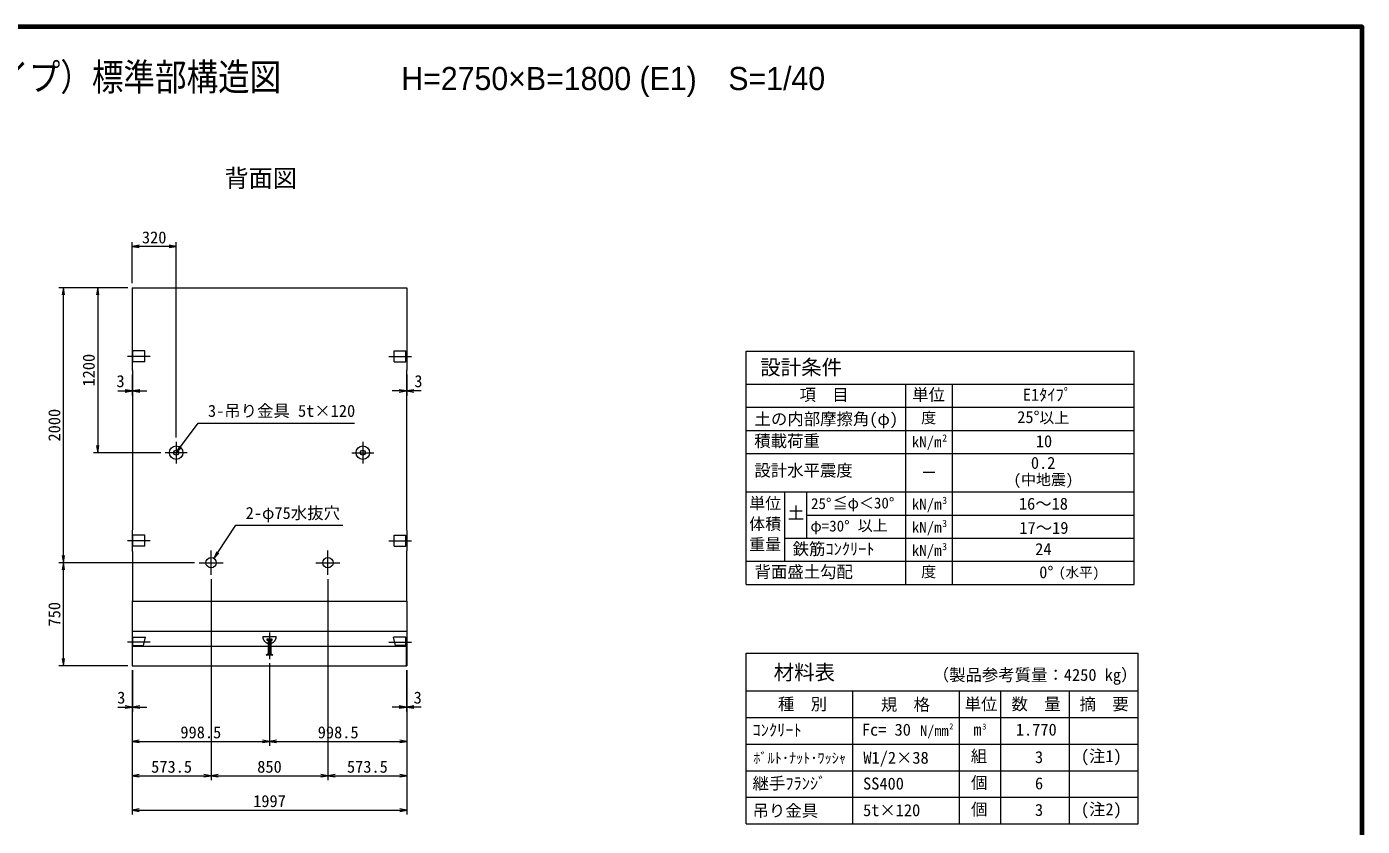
# Model space of a CAD drawing. Units: millimetres at full size, sheet at 1:40. Extents: x 108088 to 123888, y 10657 to 21690.
# Drawn here: x 114177 to 123888, y 15874 to 21690 of the extents above; entities that cross this region are included whole.
import ezdxf
from ezdxf.enums import TextEntityAlignment as Align

# ---------------------------------------------------------------- set-up
doc = ezdxf.new("R2010")
doc.units = ezdxf.units.MM
doc.header["$LTSCALE"] = 40
doc.linetypes.add('CHAIN', pattern=[18.5, 12, -1.5, 3.5, -1.5])
doc.linetypes.add('DASHED', pattern=[7.5, 6, -1.5])
for name, color, linetype, lineweight in [('01図枠', 1, 'Continuous', 70), ('中心', 6, 'CHAIN', 9), ('外形線', 7, 'Continuous', 13), ('寸法', 2, 'Continuous', 9), ('細線', 4, 'Continuous', 9), ('連結部', 4, 'Continuous', 13)]:
    doc.layers.add(name, color=color, linetype=linetype, lineweight=lineweight)
doc.layers.add('文字', color=7, linetype='Continuous')
doc.styles.add('ＭＳ ゴシック', font='')
doc.styles.add('ＭＳ Ｐゴシック', font='')
doc.styles.get('ＭＳ ゴシック').set_extended_font_data('MS Gothic')
doc.styles.get('ＭＳ Ｐゴシック').set_extended_font_data('MS PGothic')

# ---------------------------------------------------------------- blocks, each defined once
blk = doc.blocks.new('open_arrow')
at = {"color": 0, "linetype": 'Continuous', "lineweight": -2}
blk.add_lwpolyline([(7.5, 1.25), (0, 0), (7.5, -1.25)], dxfattribs=at)

msp = doc.modelspace()

# ---------------------------------------------------------------- linework, layer by layer
at = {"layer": '01図枠'}
msp.add_lwpolyline([(108087.54, 10809.99), (123887.54, 10809.99), (123887.54, 21689.99), (108087.54, 21689.99)], close=True, dxfattribs=at)
at = {"layer": '中心'}
for p, q in [((115074.49, 19291.75), (114909.49, 19291.75)), ((116809.49, 19291.75), (116974.49, 19291.75)), ((115263.49, 18670.75), (115263.49, 18512.75)), ((116620.49, 18670.75), (116620.49, 18512.75)), ((115342.49, 18591.75), (115184.49, 18591.75)), ((116541.49, 18591.75), (116699.49, 18591.75)), ((115074.49, 17951.75), (114909.49, 17951.75)), ((115516.99, 17704.25), (115516.99, 17879.25)), ((116366.99, 17704.25), (116366.99, 17879.25)), ((116809.49, 17951.75), (116974.49, 17951.75)), ((115429.49, 17791.75), (115604.49, 17791.75)), ((116279.49, 17791.75), (116454.49, 17791.75)), ((115074.49, 17214.4), (114909.49, 17214.4)), ((115941.99, 17283.85), (115941.99, 17088.85)), ((116809.49, 17214.4), (116974.49, 17214.4))]:
    msp.add_line(p, q, dxfattribs=at)
at = {"layer": '外形線'}
for p, q in [((114943.49, 19791.75), (116940.49, 19791.75)), ((114943.49, 19791.75), (114943.49, 19191.75)), ((116940.49, 19791.75), (116940.49, 19191.75)), ((114946.49, 19188.75), (114943.49, 19191.75)), ((114946.49, 19188.75), (114946.49, 18029.75)), ((116937.49, 19188.75), (116940.49, 19191.75)), ((116937.49, 19188.75), (116937.49, 18029.75)), ((114946.49, 18029.75), (114943.49, 18026.75)), ((114943.49, 18026.75), (114943.49, 17876.75)), ((116937.49, 18029.75), (116940.49, 18026.75)), ((116940.49, 18026.75), (116940.49, 17876.75)), ((114946.49, 17873.75), (114943.49, 17876.75)), ((114946.49, 17873.75), (114946.49, 17514.75)), ((116937.49, 17873.75), (116940.49, 17876.75)), ((116937.49, 17873.75), (116937.49, 17514.75)), ((114946.49, 17514.75), (114943.49, 17511.75)), ((114943.49, 17511.75), (114943.49, 17041.75)), ((116937.49, 17514.75), (116940.49, 17511.75)), ((116940.49, 17511.75), (116940.49, 17041.75)), ((114943.49, 17184.71), (116940.49, 17184.71)), ((114943.49, 17041.75), (116940.49, 17041.75))]:
    msp.add_line(p, q, dxfattribs=at)
for centre in [(115516.99, 17791.75), (116366.99, 17791.75)]:
    msp.add_circle(centre, 37.5, dxfattribs=at)
at = {"layer": '寸法'}
for p, q in [((114943.49, 19823.75), (114943.49, 20123.75)), ((115263.49, 18702.75), (115263.49, 20123.75)), ((115263.49, 20091.75), (114943.49, 20091.75)), ((114911.49, 19791.75), (114411.49, 19791.75)), ((114443.49, 17791.75), (114443.49, 19791.75)), ((114911.49, 19791.75), (114661.49, 19791.75)), ((114693.49, 19791.75), (114693.49, 18591.75)), ((114943.49, 19159.75), (114943.49, 19008.61)), ((114946.49, 19156.75), (114946.49, 19008.61)), ((116937.49, 19156.75), (116937.49, 19008.61)), ((116940.49, 19159.75), (116940.49, 19008.61)), ((114839.49, 19040.61), (115050.49, 19040.61)), ((117044.49, 19040.61), (116833.49, 19040.61)), ((115152.49, 18591.75), (114661.49, 18591.75)), ((115397.49, 17791.75), (114411.49, 17791.75)), ((115397.49, 17791.75), (114411.49, 17791.75)), ((114443.49, 17041.75), (114443.49, 17791.75)), ((115516.99, 17672.25), (115516.99, 16209.75)), ((115516.99, 17672.25), (115516.99, 16209.75)), ((116366.99, 17672.25), (116366.99, 16209.75)), ((116366.99, 17672.25), (116366.99, 16209.75)), ((114911.49, 17041.75), (114411.49, 17041.75)), ((114943.49, 17009.75), (114943.49, 15959.75)), ((114943.49, 17009.75), (114943.49, 16209.75)), ((114943.49, 17009.75), (114943.49, 16459.75)), ((114943.49, 17009.75), (114943.49, 16709.75)), ((114946.49, 17009.75), (114946.49, 16709.75)), ((115941.99, 17061.17), (115941.99, 16459.75)), ((115941.99, 17061.17), (115941.99, 16459.75)), ((116937.49, 17009.75), (116937.49, 16709.75)), ((116940.49, 17009.75), (116940.49, 15959.75)), ((116940.49, 17009.75), (116940.49, 16209.75)), ((116940.49, 17009.75), (116940.49, 16459.75)), ((116940.49, 17009.75), (116940.49, 16709.75)), ((114839.49, 16741.75), (115050.49, 16741.75)), ((117044.49, 16741.75), (116833.49, 16741.75)), ((114943.49, 16491.75), (115941.99, 16491.75)), ((115941.99, 16491.75), (116940.49, 16491.75)), ((114943.49, 16241.75), (115516.99, 16241.75)), ((115516.99, 16241.75), (116366.99, 16241.75)), ((116366.99, 16241.75), (116940.49, 16241.75)), ((114943.49, 15991.75), (116940.49, 15991.75))]:
    msp.add_line(p, q, dxfattribs=at)
at = {"layer": '寸法', "color": 3}
for p, q in [((119408.66, 17802.01), (119408.66, 19329.39)), ((119408.66, 19329.39), (122228.66, 19329.39)), ((122228.66, 17634.01), (122228.66, 19329.39)), ((119408.66, 17634.01), (119408.66, 19090.01)), ((119408.66, 19090.01), (122228.66, 19090.01)), ((120568.66, 17634.01), (120568.66, 19090.01)), ((120908.66, 17634.01), (120908.66, 19090.01)), ((119408.66, 18922.01), (122228.66, 18922.01)), ((119408.66, 18754.01), (122228.66, 18754.01)), ((119408.66, 18586.01), (122228.66, 18586.01)), ((119408.66, 18306.01), (122228.66, 18306.01)), ((119688.66, 17802.01), (119688.66, 18306.01)), ((119848.66, 17970.01), (119848.66, 18306.01)), ((119848.66, 18138.01), (122228.66, 18138.01)), ((119688.66, 17970.01), (122228.66, 17970.01)), ((119408.66, 17802.01), (122228.66, 17802.01)), ((119408.66, 17634.01), (122228.66, 17634.01)), ((119408.66, 15891.75), (119408.66, 17134.01)), ((119408.66, 17134.01), (122258.66, 17134.01)), ((122258.66, 15891.75), (122258.66, 17134.01)), ((119408.66, 16858.63), (122258.66, 16858.63)), ((120183.66, 15891.75), (120183.66, 16858.63)), ((120958.66, 15891.75), (120958.66, 16858.63)), ((121258.66, 15891.75), (121258.66, 16858.63)), ((121258.66, 16085.13), (121258.66, 16858.63)), ((121758.66, 15891.75), (121758.66, 16858.63)), ((119408.66, 16665.26), (122258.66, 16665.26)), ((119408.66, 16471.88), (122258.66, 16471.88)), ((119408.66, 16278.51), (122258.66, 16278.51)), ((119408.66, 16085.13), (122258.66, 16085.13)), ((119408.66, 15891.75), (122258.66, 15891.75))]:
    msp.add_line(p, q, dxfattribs=at)
at = {"layer": '寸法', "color": 3, "linetype": 'DASHED'}
for p, q in [((115892.94, 17253.85), (115991.04, 17253.85)), ((115923.99, 17238.85), (115959.99, 17238.85)), ((115923.99, 17226.85), (115923.99, 17238.85)), ((115959.99, 17226.85), (115923.99, 17226.85)), ((115931.94, 17226.85), (115931.94, 17130.51)), ((115951.97, 17226.85), (115951.97, 17130.51)), ((115959.99, 17238.85), (115959.99, 17226.85)), ((115916.94, 17118.85), (115931.94, 17130.51)), ((115966.97, 17118.85), (115916.94, 17118.85)), ((115931.94, 17130.51), (115951.97, 17130.51)), ((115951.97, 17130.51), (115966.97, 17118.85))]:
    msp.add_line(p, q, dxfattribs=at)
at = {"layer": '寸法'}
for points in [[(115263.49, 18591.75), (115294.45, 18633.53), (115422.31, 18806.15), (116560.49, 18806.15)], [(115537.69, 17823.02), (115566.38, 17866.39), (115696.75, 18063.41), (116474.39, 18063.41)]]:
    msp.add_lwpolyline(points, dxfattribs=at)
at = {"layer": '寸法', "color": 3}
for centre in [(115263.49, 18591.75), (116620.49, 18591.75)]:
    msp.add_circle(centre, 18, dxfattribs=at)
at = {"layer": '寸法', "color": 3, "linetype": 'DASHED'}
msp.add_arc((115941.99, 17253.85), 49.05, 180, 0, dxfattribs=at)
at = {"layer": '細線'}
for p, q in [((114949.49, 19251.75), (114949.49, 19331.75)), ((115034.49, 19331.75), (114949.49, 19331.75)), ((115034.49, 19251.75), (115034.49, 19331.75)), ((116849.49, 19251.75), (116849.49, 19331.75)), ((116849.49, 19331.75), (116934.49, 19331.75)), ((116934.49, 19251.75), (116934.49, 19331.75)), ((115034.49, 19251.75), (114949.49, 19251.75)), ((116849.49, 19251.75), (116934.49, 19251.75)), ((114949.49, 17911.75), (114949.49, 17991.75)), ((115034.49, 17991.75), (114949.49, 17991.75)), ((115034.49, 17911.75), (115034.49, 17991.75)), ((116849.49, 17911.75), (116849.49, 17991.75)), ((116849.49, 17991.75), (116934.49, 17991.75)), ((116934.49, 17911.75), (116934.49, 17991.75)), ((115034.49, 17911.75), (114949.49, 17911.75)), ((116849.49, 17911.75), (116934.49, 17911.75)), ((114943.49, 17511.75), (116940.49, 17511.75)), ((114943.49, 17294.46), (116940.49, 17294.46)), ((114946.49, 17041.75), (114946.49, 17184.71)), ((116937.49, 17041.75), (116937.49, 17184.71))]:
    msp.add_line(p, q, dxfattribs=at)
at = {"layer": '細線', "linetype": 'DASHED'}
for p, q in [((114949.49, 17189.4), (114949.49, 17249.4)), ((114949.49, 17249.4), (115040.49, 17249.4)), ((114949.49, 17189.4), (115025.49, 17189.4)), ((115025.49, 17189.4), (115040.49, 17249.4)), ((116858.49, 17189.4), (116843.49, 17249.4)), ((116934.49, 17249.4), (116843.49, 17249.4)), ((116934.49, 17189.4), (116858.49, 17189.4)), ((116934.49, 17189.4), (116934.49, 17249.4))]:
    msp.add_line(p, q, dxfattribs=at)
at = {"layer": '連結部', "color": 3}
for centre in [(115263.49, 18591.75), (116620.49, 18591.75)]:
    msp.add_circle(centre, 49, dxfattribs=at)

# ---------------------------------------------------------------- block references
at = {"layer": '寸法', "xscale": 6.93, "yscale": 6.93}
for p in [(114943.49, 20091.75), (114946.49, 19040.61), (116940.49, 19040.61), (114946.49, 16741.75), (116940.49, 16741.75), (114943.49, 16491.75), (115941.99, 16491.75), (114943.49, 16241.75), (115516.99, 16241.75), (116366.99, 16241.75), (114943.49, 15991.75)]:
    msp.add_blockref('open_arrow', p, dxfattribs=at)
for p, rotation in [((115263.49, 20091.75), 180), ((114443.49, 19791.75), 270), ((114693.49, 19791.75), 270), ((114943.49, 19040.61), 180), ((116937.49, 19040.61), 180), ((114693.49, 18591.75), 90), ((115263.49, 18591.75), 53.5), ((115537.69, 17823.02), 56.5), ((114443.49, 17791.75), 90), ((114443.49, 17791.75), 270), ((114443.49, 17041.75), 90), ((114943.49, 16741.75), 180), ((116937.49, 16741.75), 180), ((115941.99, 16491.75), 180), ((116940.49, 16491.75), 180), ((115516.99, 16241.75), 180), ((116366.99, 16241.75), 180), ((116940.49, 16241.75), 180), ((116940.49, 15991.75), 180)]:
    msp.add_blockref('open_arrow', p, dxfattribs=dict(at, rotation=rotation))

# ---------------------------------------------------------------- texts
at = {"layer": '寸法', "style": 'ＭＳ ゴシック'}
for s, p in [('320', (115103.49, 20157.75)), ('3', (114859.11, 19112.05)), ('3', (117024.88, 19112.05)), ('3', (114864.38, 16810.35)), ('3', (117019.61, 16810.35)), ('998.5', (115442.74, 16557.75)), ('998.5', (116441.24, 16557.75)), ('573.5', (115230.24, 16307.75)), ('850', (115941.99, 16307.75)), ('573.5', (116653.74, 16307.75)), ('1997', (115941.99, 16057.75))]:
    msp.add_text(s, height=87.35, dxfattribs=at).set_placement(p, align=Align.MIDDLE_CENTER)
for s, p in [('1200', (114627.49, 19191.75)), ('2000', (114377.49, 18791.75)), ('750', (114377.49, 17416.75))]:
    msp.add_text(s, height=87.35, rotation=90, dxfattribs=at).set_placement(p, align=Align.MIDDLE_CENTER)
at = {"layer": '寸法', "color": 3, "style": 'ＭＳ ゴシック'}
for s, height, p in [('設計条件', 109.2, (119509.63, 19125.26)), ('項\u3000目', 87.35, (119796.05, 18943.25)), ('単位', 87.35, (120615.25, 18943.25)), ('E1ﾀｲﾌﾟ', 87.35, (121419.33, 18943.25)), ('土の内部摩擦角(φ)', 87.35, (119468.98, 18767.38)), ('度', 79.75, (120680.45, 18782.32)), ('25°', 87.35, (121378.49, 18780.87)), ('以上', 79.75, (121539.48, 18782.32)), ('積載荷重', 87.35, (119467.08, 18607.38)), ('kN/m', 79.75, (120611.51, 18606.57)), ('2', 52.22, (120832.66, 18657.04)), ('10', 87.35, (121513.81, 18605.41)), ('0.2', 87.35, (121478.04, 18448.02)), ('設計水平震度', 87.35, (119467.94, 18393.07)), ('ー', 79.75, (120683.44, 18383.04)), ('(中地震)', 79.75, (121351.88, 18331.99)), ('25°', 79.75, (119879.42, 18157.73)), ('≦φ＜30°', 79.75, (120037.12, 18161.75)), ('kN/m', 79.75, (120611.94, 18153)), ('3', 52.22, (120833.08, 18203.47)), ('16～18', 87.35, (121390.87, 18150.62)), ('土', 87.35, (119710.97, 18083.43)), ('φ=30°', 79.75, (119874.93, 17994.63)), ('以上', 79.75, (120218.56, 17998.32)), ('kN/m', 79.75, (120611.94, 17985)), ('3', 52.22, (120833.08, 18035.47)), ('17～19', 87.35, (121394.24, 17975.31)), ('鉄筋ｺﾝｸﾘｰﾄ', 87.35, (119745.68, 17821.93)), ('kN/m', 79.75, (120611.94, 17817)), ('3', 52.22, (120833.08, 17867.47)), ('24', 87.35, (121509.14, 17820.46)), ('背面盛土勾配', 87.35, (119468.66, 17655.25)), ('度', 79.75, (120680.45, 17662.32)), ('0°', 87.35, (121538.56, 17652.27)), ('(水平)', 72.16, (121680.89, 17663.78)), ('材料表', 109.2, (119607.53, 16906.76)), ('種\u3000別', 87.35, (119638.94, 16693.92)), ('規\u3000格', 87.35, (120387.09, 16689.78)), ('単位', 87.35, (120996.29, 16692.98)), ('数\u3000量', 87.35, (121336.69, 16693.72)), ('摘\u3000要', 87.35, (121831.68, 16693.33)), ('ｺﾝｸﾘｰﾄ', 87.35, (119454.31, 16504.77)), ('Fc= 30', 87.35, (120249.08, 16507.19)), ('N/mm', 75.95, (120672.83, 16509.37)), ('2', 43.67, (120884.39, 16566.61)), ('3', 43.67, (121124.63, 16565.06)), ('m', 87.35, (121059.24, 16508.35)), ('ﾎﾞﾙﾄ･ﾅｯﾄ･ﾜｯｼｬ', 75.95, (119460.14, 16309.96)), ('W1/2×38', 87.35, (120259.85, 16303.28)), ('組', 87.35, (121041.34, 16314.97)), ('(注1)', 87.35, (121841.34, 16314.97)), ('継手ﾌﾗﾝｼﾞ', 87.35, (119454.09, 16116.71)), ('SS400', 87.35, (120257.64, 16115.17)), ('個 ', 87.35, (121042.67, 16121.6)), ('吊り金具', 87.35, (119454.09, 15918.01)), ('5t×120', 87.35, (120257.64, 15921.79)), ('個 ', 87.35, (121042.67, 15928.22)), ('(注2)', 87.35, (121841.34, 15928.22))]:
    msp.add_text(s, height=height, dxfattribs=at).set_placement(p, align=Align.BOTTOM_LEFT)
at = {"layer": '寸法', "style": 'ＭＳ ゴシック'}
for s, p in [('3-吊り金具 5t×120', (115494.31, 18826.15)), ('2-φ75水抜穴', (115768.75, 18083.41))]:
    msp.add_text(s, height=87.35, dxfattribs=at).set_placement(p, align=Align.BOTTOM_LEFT)
at = {"layer": '寸法', "color": 3, "style": 'ＭＳ ゴシック'}
for s, p in [('単位', (119429.8, 18266.42)), ('体積', (119429.8, 18116.78)), ('重量', (119429.8, 17967.14))]:
    msp.add_text(s, height=85.24, dxfattribs=at).set_placement(p, align=Align.TOP_LEFT)
for s, p in [('（製品参考質量：4250 kg）', (122252.61, 16905.65)), ('1.770', (121665.9, 16507.67)), ('3', (121567.37, 16307.95)), ('6', (121567.11, 16116.95)), ('3', (121567.11, 15923.57))]:
    msp.add_text(s, height=87.35, dxfattribs=at).set_placement(p, align=Align.BOTTOM_RIGHT)
at = {"layer": '文字', "style": 'ＭＳ Ｐゴシック', "width": 0.85}
msp.add_text(' KLウォール3型（Eタイプ）標準部構造図\u3000\u3000\u3000\u3000\u3000\u3000\u3000\u3000\u3000\u3000\u3000\u3000\u3000\u3000 \u3000\u3000\u3000\u3000', height=197.9, dxfattribs=at).set_placement((115987.54, 21165.77), align=Align.BOTTOM_CENTER)
at = {"layer": '文字', "style": 'ＭＳ Ｐゴシック'}
msp.add_text('H=2750×B=1800 (E1)\u3000S=1/40', height=168.3, dxfattribs=at).set_placement((116900.22, 21178.44), align=Align.BOTTOM_LEFT)
msp.add_text(' 背面図 ', height=128.7, dxfattribs=at).set_placement((115878.16, 20485.14), align=Align.BOTTOM_CENTER)

doc.saveas('drawing.dxf')
